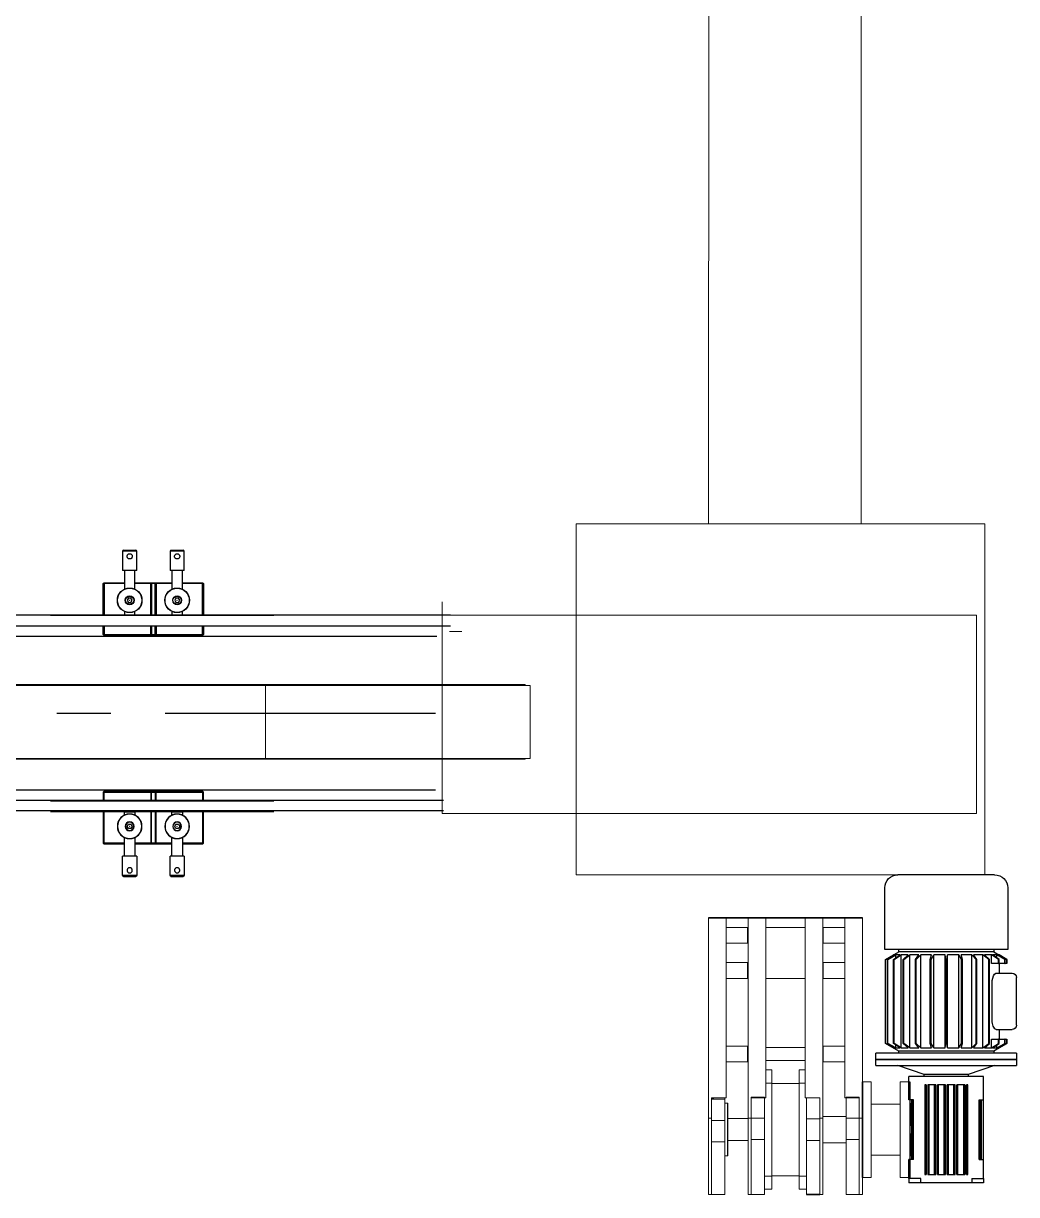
# Model space of a CAD drawing. Header units: millimetres. Extents: x -1052 to 3351, y 0 to 2015.
# Drawn here: x -195.89 to -179.17, y 1727.85 to 1747.55 of the extents above; entities that cross this region are included whole.
import ezdxf

# ---------------------------------------------------------------- set-up
doc = ezdxf.new("R2010")
doc.units = ezdxf.units.MM
doc.linetypes.add('CENTER', pattern=[2, 1.25, -0.25, 0.25, -0.25])
for name, color, linetype, lineweight in [('02___PRT_ALL_AXES', 7, 'Continuous', 18), ('175SSD-BZ-10DXF_CONTINUOUS_LINE', 7, 'Continuous', 18), ('175SSD-BZ-11DXF_CONTINUOUS_LINE', 7, 'Continuous', 18), ('85DTD-16SOLIDLINE！实线层', 7, 'Continuous', 18), ('85DTD-19SOLIDLINE！实线层', 7, 'Continuous', 18), ('85DTD-20SOLIDLINE！实线层', 7, 'Continuous', 18), ('85DTD-21SOLIDLINE！实线层', 7, 'Continuous', 18), ('AM_CL', 7, 'Continuous', 15), ('粗实线层', 7, 'Continuous', 35)]:
    doc.layers.add(name, color=color, linetype=linetype, lineweight=lineweight)
doc.layers.add('@ New Renovation', color=7, linetype='Continuous')

# ---------------------------------------------------------------- blocks, each defined once
blk = doc.blocks.new('电机_1')
blk.add_line((200.5, 94.2), (91.5, 94.2))
at = {"layer": '02___PRT_ALL_AXES', "color": 7, "linetype": 'Continuous'}
for p, q in [((91.5, 94.2), (91.5, 84.2)), ((200.5, 94.2), (200.5, 84.2)), ((91.5, 84.2), (200.5, 84.2)), ((117, 84.2), (117, 51.2)), ((175, 84.2), (175, 51.2)), ((91.5, 51.2), (200.5, 51.2)), ((91.5, 51.2), (91.5, 40.2)), ((200.5, 51.2), (200.5, 40.2))]:
    blk.add_line(p, q, dxfattribs=at)
at = {"layer": '@ New Renovation', "color": 0, "linetype": 'Continuous'}
for p, q in [((-59, 68.7), (-129, 68.7)), ((-59, -71.3), (-59, 68.7)), ((-47.8, 67.7), (-56.5, 52.7)), ((-47.8, 67.7), (-53, 58.7)), ((47.8, 67.7), (-47.8, 67.7)), ((-47.8, 67.7), (-47.8, 67.7)), ((47.8, 67.7), (-47.8, 67.7)), ((47.8, 67.7), (47.8, 67.7)), ((53, 58.7), (47.8, 67.7)), ((56.5, 52.7), (47.8, 67.7)), ((59, -81.3), (59, 78.7)), ((66, 78.7), (59, 78.7)), ((66, -81.3), (66, 78.7)), ((66, 78.7), (66, -81.3)), ((73, 78.7), (66, 78.7)), ((73, 78.7), (73, -81.3)), ((-144, -56.3), (-144, 53.7)), ((-47.8, 65.5), (-53, 57)), ((-47.8, 65.2), (-53, 56.3)), ((-52, 58.7), (-53, 58.7)), ((-47.8, 58.7), (-53, 51.3)), ((-53, 57), (-53, 58.7)), ((-47.8, 58.2), (-53, 50)), ((-49.5, 56.3), (-53, 56.3)), ((-53, 51.3), (-53, 56.3)), ((47.8, 65.5), (-47.8, 65.5)), ((-47.8, 65.2), (-47.8, 65.5)), ((47.8, 65.2), (-47.8, 65.2)), ((47.8, 58.7), (-47.8, 58.7)), ((-47.8, 58.2), (-47.8, 58.7)), ((47.8, 58.2), (-47.8, 58.2)), ((53, 57), (47.8, 65.5)), ((47.8, 65.2), (47.8, 65.5)), ((53, 56.3), (47.8, 65.2)), ((53, 51.3), (47.8, 58.7)), ((47.8, 58.2), (47.8, 58.7)), ((53, 50), (47.8, 58.2)), ((53, 56.3), (49.5, 56.3)), ((53, 58.7), (52, 58.7)), ((53, 58.7), (53, 57)), ((53, 56.3), (53, 51.3)), ((83, 23.7), (73, 53.7)), ((-56.5, 52.7), (-59, 52.7)), ((-56.5, -55.3), (-56.5, 52.7)), ((53, 50), (-53, 50)), ((-53, 42), (-53, 50)), ((-47.8, 47.9), (-53, 42)), ((-47.8, 47.1), (-53, 40.2)), ((53, 40.2), (-53, 40.2)), ((-53, 29.8), (-53, 40.2)), ((47.8, 47.9), (-47.8, 47.9)), ((-47.8, 47.1), (-47.8, 47.9)), ((47.8, 47.1), (-47.8, 47.1)), ((53, 42), (47.8, 47.9)), ((47.8, 47.1), (47.8, 47.9)), ((53, 40.2), (47.8, 47.1)), ((53, 50), (53, 42)), ((53, 40.2), (53, 29.8)), ((56.5, -55.3), (56.5, 52.7)), ((59, 52.7), (56.5, 52.7)), ((112, 41.2), (85.5, 41.2)), ((85.5, -43.8), (85.5, 41.2)), ((91.5, 40.2), (200.5, 40.2)), ((112, 36.2), (112, 41.2)), ((112, 40.2), (180, 40.2)), ((201.5, 41.2), (180, 41.2)), ((180, 36.2), (180, 41.2)), ((201.5, 41.2), (206.5, 41.2)), ((201.5, 27.7), (201.5, 41.2)), ((206.5, 33.7), (206.5, 41.2)), ((-47.8, 33.6), (-53, 29.8)), ((-47.8, 32.8), (-53, 27.6)), ((53, 27.6), (-53, 27.6)), ((-53, 15.5), (-53, 27.6)), ((47.8, 33.6), (-47.8, 33.6)), ((-47.8, 32.8), (-47.8, 33.6)), ((47.8, 32.8), (-47.8, 32.8)), ((53, 29.8), (47.8, 33.6)), ((47.8, 32.8), (47.8, 33.6)), ((53, 27.6), (47.8, 32.8)), ((53, 27.6), (53, 15.5)), ((111.9, 38.2), (115.9, 38.2)), ((111.9, 37.2), (180.1, 37.2)), ((180, 36.2), (112, 36.2)), ((141.7, 38.2), (115.9, 38.2)), ((141.7, 38.2), (143.5, 38.2)), ((143.5, 38.2), (148.5, 38.2)), ((143.5, 37.2), (143.5, 38.2)), ((148.5, 38.2), (150.3, 38.2)), ((148.5, 37.2), (148.5, 38.2)), ((176.1, 38.2), (150.3, 38.2)), ((176.1, 38.2), (180.1, 38.2)), ((206.5, 27.7), (201.5, 27.7)), ((206.5, 27.7), (206.5, 33.7)), ((206.5, -30.3), (206.5, 27.7)), ((-47.8, 17.1), (-53, 15.5)), ((-47.8, 16.1), (-53, 13)), ((47.8, 17.1), (-47.8, 17.1)), ((-47.8, 16.1), (-47.8, 17.1)), ((47.8, 16.1), (-47.8, 16.1)), ((53, 15.5), (47.8, 17.1)), ((47.8, 16.1), (47.8, 17.1)), ((53, 13), (47.8, 16.1)), ((83, -26.3), (83, 23.7)), ((85.5, 23.7), (83, 23.7)), ((95, 21.7), (95, 23.2)), ((95, 23.2), (197, 23.2)), ((95, 22.9), (197, 22.9)), ((95, 21.7), (197, 21.7)), ((95, 10.7), (95, 19.7)), ((95, 19.7), (197, 19.7)), ((95, 18.4), (197, 18.4)), ((197, 23.2), (197, 21.7)), ((197, 19.7), (197, 10.7)), ((53, 13), (-53, 13)), ((-53, 0), (-53, 13)), ((53, 0), (-53, 0)), ((-47.8, -0.8), (-53, 0)), ((53, 13), (53, 0)), ((197, 12), (95, 12)), ((197, 10.7), (95, 10.7)), ((95, -0.3), (95, 8.7)), ((197, 8.7), (95, 8.7)), ((197, 7.4), (95, 7.4)), ((197, 1), (95, 1)), ((197, 8.7), (197, -0.3)), ((-47.8, -1.8), (-53, -2.6)), ((53, -2.6), (-53, -2.6)), ((-53, -15.6), (-53, -2.6)), ((47.8, -0.8), (-47.8, -0.8)), ((-47.8, -1.8), (-47.8, -0.8)), ((47.8, -1.8), (-47.8, -1.8)), ((53, 0), (47.8, -0.8)), ((47.8, -1.8), (47.8, -0.8)), ((53, -2.6), (47.8, -1.8)), ((53, -2.6), (53, -15.6)), ((197, -0.3), (95, -0.3)), ((95, -11.3), (95, -2.3)), ((197, -2.3), (95, -2.3)), ((95, -3.6), (197, -3.6)), ((197, -10), (95, -10)), ((197, -11.3), (95, -11.3)), ((95, -22.3), (95, -13.3)), ((197, -13.3), (95, -13.3)), ((197, -2.3), (197, -11.3)), ((197, -13.3), (197, -22.3)), ((53, -15.6), (-53, -15.6)), ((-47.8, -18.7), (-53, -15.6)), ((-53, -30.2), (-53, -18.1)), ((-47.8, -19.6), (-53, -18.1)), ((47.8, -18.7), (-47.8, -18.7)), ((-47.8, -19.6), (-47.8, -18.7)), ((47.8, -19.6), (-47.8, -19.6)), ((53, -15.6), (47.8, -18.7)), ((53, -18.1), (47.8, -19.6)), ((47.8, -19.6), (47.8, -18.7)), ((53, -18.1), (53, -30.2)), ((73, -56.3), (83, -26.3)), ((83, -26.3), (85.5, -26.3)), ((197, -14.6), (95, -14.6)), ((95, -21), (197, -21)), ((95, -22.3), (197, -22.3)), ((95, -25.8), (95, -24.3)), ((197, -24.3), (95, -24.3)), ((95, -25.4), (197, -25.4)), ((197, -25.8), (95, -25.8)), ((197, -24.3), (197, -25.8)), ((53, -30.2), (-53, -30.2)), ((-47.8, -35.4), (-53, -30.2)), ((-53, -42.8), (-53, -32.4)), ((-47.8, -36.2), (-53, -32.4)), ((47.8, -35.4), (-47.8, -35.4)), ((-47.8, -36.2), (-47.8, -35.4)), ((47.8, -36.2), (-47.8, -36.2)), ((53, -30.2), (47.8, -35.4)), ((53, -32.4), (47.8, -36.2)), ((47.8, -36.2), (47.8, -35.4)), ((53, -32.4), (53, -42.8)), ((112, -38.8), (112, -43.8)), ((180, -38.8), (112, -38.8)), ((112, -39.8), (180, -39.8)), ((143.5, -39.8), (143.5, -40.8)), ((148.5, -39.8), (148.5, -40.8)), ((180, -38.8), (180, -43.8)), ((201.5, -30.3), (201.5, -43.8)), ((201.5, -30.3), (206.5, -30.3)), ((206.5, -36.3), (206.5, -30.3)), ((206.5, -43.8), (206.5, -36.3)), ((53, -42.8), (-53, -42.8)), ((-47.8, -49.7), (-53, -42.8)), ((-53, -52.6), (-53, -44.6)), ((-47.8, -50.4), (-53, -44.6)), ((-43, -52.6), (-53, -52.6)), ((-47.8, -60.8), (-53, -52.6)), ((47.8, -49.7), (-47.8, -49.7)), ((-47.8, -50.4), (-47.8, -49.7)), ((47.8, -50.4), (-47.8, -50.4)), ((-43, -60.8), (-43, -52.6)), ((43, -52.6), (43, -60.8)), ((53, -52.6), (43, -52.6)), ((53, -42.8), (47.8, -49.7)), ((53, -44.6), (47.8, -50.4)), ((47.8, -50.4), (47.8, -49.7)), ((53, -52.6), (47.8, -60.8)), ((53, -44.6), (53, -52.6)), ((112, -43.8), (85.5, -43.8)), ((112, -40.8), (143.5, -40.8)), ((180, -43.8), (112, -43.8)), ((143.5, -40.8), (148.5, -40.8)), ((148.5, -40.8), (180, -40.8)), ((201.5, -43.8), (180, -43.8)), ((201.5, -43.8), (206.5, -43.8)), ((-59, -55.3), (-56.5, -55.3)), ((-56.5, -55.3), (-47.8, -70.3)), ((-53, -58.9), (-53, -53.9)), ((-47.8, -61.3), (-53, -53.9)), ((-49.5, -58.9), (-53, -58.9)), ((-47.8, -67.8), (-53, -58.9)), ((-53, -61.3), (-53, -59.6)), ((-47.8, -68.1), (-53, -59.6)), ((-52, -61.3), (-53, -61.3)), ((-47.8, -70.3), (-53, -61.3)), ((-43, -60.8), (-47.8, -60.8)), ((-47.8, -61.3), (-47.8, -60.8)), ((-43, -61.3), (-47.8, -61.3)), ((-43, -60.8), (-43, -61.3)), ((-43, -67.8), (-43, -61.3)), ((-43, -61.3), (-32, -61.3)), ((-32, -58), (-32, -76.3)), ((22, -53.5), (-22, -53.5)), ((32, -58), (32, -76.3)), ((32, -61.3), (43, -61.3)), ((43, -61.3), (43, -60.8)), ((47.8, -60.8), (43, -60.8)), ((43, -61.3), (43, -67.8)), ((47.8, -61.3), (43, -61.3)), ((53, -53.9), (47.8, -61.3)), ((47.8, -70.3), (56.5, -55.3)), ((53, -58.9), (47.8, -67.8)), ((53, -59.6), (47.8, -68.1)), ((47.8, -61.3), (47.8, -60.8)), ((53, -61.3), (47.8, -70.3)), ((53, -58.9), (49.5, -58.9)), ((53, -61.3), (52, -61.3)), ((53, -53.9), (53, -58.9)), ((53, -59.6), (53, -61.3)), ((56.5, -55.3), (59, -55.3)), ((-129, -71.3), (-59, -71.3)), ((-43, -67.8), (-47.8, -67.8)), ((-47.8, -68.1), (-47.8, -67.8)), ((-43, -68.1), (-47.8, -68.1)), ((-43, -70.3), (-47.8, -70.3)), ((-47.8, -70.3), (-47.8, -70.3)), ((-47.8, -70.3), (-43, -70.3)), ((-43, -67.8), (-43, -68.1)), ((-43, -70.3), (-43, -68.1)), ((-43, -70.3), (-43, -70.3)), ((43, -68.1), (43, -67.8)), ((47.8, -67.8), (43, -67.8)), ((43, -68.1), (43, -70.3)), ((47.8, -68.1), (43, -68.1)), ((43, -70.3), (43, -70.3)), ((47.8, -70.3), (43, -70.3)), ((43, -70.3), (47.8, -70.3)), ((47.8, -68.1), (47.8, -67.8)), ((47.8, -70.3), (47.8, -70.3)), ((27, -81.3), (-27, -81.3)), ((59, -81.3), (66, -81.3)), ((66, -81.3), (73, -81.3))]:
    blk.add_line(p, q, dxfattribs=at)
for points in [[(-22, -53.5), (-23.8, -53.6), (-26.5, -54.1), (-28.9, -55), (-30.9, -56.2), (-31.9, -57.6), (-32, -58)], [(32, -58), (31.4, -56.7), (29.5, -55.3), (28.2, -54.7), (26.7, -54.2), (25.1, -53.8), (23.3, -53.6), (22, -53.5)]]:
    blk.add_lwpolyline(points, dxfattribs=at)
for centre, radius, start, end in [((-129, 53.7), 15, 90, 180), ((-129, -56.3), 15, 180, 270), ((-27, -76.3), 5, 180, 270), ((27, -76.3), 5, 270, 360)]:
    blk.add_arc(centre, radius, start, end, dxfattribs=at)
blk = doc.blocks.new('fhfhf_1')
blk.add_line((23419.9, 9542.7), (23434.9, 9542.7))
at = {"layer": '175SSD-BZ-10DXF_CONTINUOUS_LINE', "color": 7, "linetype": 'Continuous'}
for p, q in [((23311.9, 9542.7), (23308.4, 9542.7)), ((23308.4, 9542.7), (23308.4, 9227.7)), ((23311.9, 9542.7), (23311.9, 9480.4)), ((23356.9, 9542.7), (23353.4, 9542.7)), ((23353.4, 9542.7), (23353.4, 9227.7)), ((23356.9, 9542.7), (23356.9, 9432.7)), ((23438.4, 9542.7), (23434.9, 9542.7)), ((23438.4, 9542.7), (23438.4, 9227.7)), ((23483.4, 9542.7), (23479.9, 9542.7)), ((23479.9, 9542.7), (23479.9, 9432.7)), ((23483.4, 9542.7), (23483.4, 9227.7)), ((23380.4, 9536.6), (23371.9, 9536.6)), ((23380.4, 9536.6), (23380.4, 9521.6)), ((23419.9, 9536.6), (23411.4, 9536.6)), ((23411.4, 9521.6), (23411.4, 9536.6)), ((23380.4, 9521.6), (23371.9, 9521.6)), ((23380.4, 9521.6), (23380.4, 9415.9)), ((23380.4, 9521.2), (23411.4, 9521.2)), ((23419.9, 9521.6), (23411.4, 9521.6)), ((23411.4, 9521.6), (23411.4, 9415.9)), ((23326.9, 9498.7), (23329.9, 9498.7)), ((23329.9, 9498.7), (23329.9, 9438.7)), ((23330.4, 9498.2), (23329.9, 9498.7)), ((23330.4, 9498.2), (23330.4, 9439.2)), ((23353.4, 9481.2), (23330.4, 9481.2)), ((23464.9, 9483.7), (23438.4, 9483.7)), ((23311.9, 9455.7), (23308.4, 9455.7)), ((23353.4, 9456.2), (23330.4, 9456.2)), ((23356.9, 9455.7), (23353.4, 9455.7)), ((23434.9, 9456.7), (23434.9, 9432.7)), ((23438.4, 9455.7), (23434.9, 9455.7)), ((23464.9, 9453.7), (23438.4, 9453.7)), ((23483.4, 9455.7), (23479.9, 9455.7)), ((23311.9, 9434.3), (23311.9, 9432.7)), ((23311.9, 9432.7), (23328.4, 9432.7)), ((23326.9, 9438.7), (23329.9, 9438.7)), ((23328.4, 9432.7), (23328.4, 9227.7)), ((23330.4, 9439.2), (23329.9, 9438.7)), ((23356.9, 9432.7), (23373.4, 9432.7)), ((23373.4, 9432.7), (23373.4, 9227.7)), ((23434.9, 9432.7), (23418.4, 9432.7)), ((23418.4, 9432.7), (23418.4, 9227.7)), ((23479.9, 9432.7), (23463.4, 9432.7)), ((23463.4, 9432.7), (23463.4, 9227.7)), ((23373.4, 9415.9), (23380.4, 9415.9)), ((23380.4, 9416.2), (23411.4, 9416.2)), ((23380.4, 9415.9), (23380.4, 9400.8)), ((23411.4, 9415.9), (23418.4, 9415.9)), ((23411.4, 9400.8), (23411.4, 9415.9)), ((23373.4, 9400.8), (23380.4, 9400.8)), ((23411.4, 9400.8), (23418.4, 9400.8)), ((23328.4, 9227.7), (23308.4, 9227.7)), ((23373.4, 9227.7), (23353.4, 9227.7)), ((23438.4, 9227.7), (23418.4, 9227.7)), ((23483.4, 9227.7), (23463.4, 9227.7))]:
    blk.add_line(p, q, dxfattribs=at)
at = {"layer": '175SSD-BZ-11DXF_CONTINUOUS_LINE', "color": 7, "linetype": 'Continuous'}
for p, q in [((23311.9, 9542.7), (23326.9, 9542.7)), ((23311.9, 9542.7), (23311.9, 9434.2)), ((23326.9, 9542.7), (23326.9, 9432.7)), ((23371.9, 9542.7), (23356.9, 9542.7)), ((23356.9, 9542.7), (23356.9, 9431.7)), ((23371.9, 9542.7), (23371.9, 9431.7)), ((23419.9, 9542.7), (23419.9, 9432.7)), ((23434.9, 9542.7), (23434.9, 9432.7)), ((23479.9, 9542.7), (23464.9, 9542.7)), ((23464.9, 9542.7), (23464.9, 9431.7)), ((23479.9, 9542.7), (23479.9, 9431.7)), ((23311.9, 9482.5), (23326.9, 9482.5)), ((23356.9, 9480.1), (23371.9, 9480.1)), ((23419.9, 9481.1), (23434.9, 9481.1)), ((23464.9, 9480.1), (23479.9, 9480.1)), ((23326.9, 9458.3), (23311.9, 9458.3)), ((23371.9, 9455.7), (23356.9, 9455.7)), ((23434.9, 9456.7), (23419.9, 9456.7)), ((23479.9, 9455.7), (23464.9, 9455.7)), ((23326.9, 9434.3), (23311.9, 9434.3)), ((23313.9, 9433.5), (23311.9, 9433.5)), ((23313.9, 9434.2), (23313.9, 9432.7)), ((23313.9, 9434.2), (23326.9, 9434.2)), ((23434.9, 9432.7), (23419.9, 9432.7)), ((23371.9, 9431.7), (23356.9, 9431.7)), ((23479.9, 9431.7), (23464.9, 9431.7)), ((23352.9, 9391.7), (23328.4, 9391.7)), ((23352.9, 9391.7), (23352.9, 9373.7)), ((23353.4, 9391.2), (23352.9, 9391.7)), ((23373.4, 9390.2), (23418.4, 9390.2)), ((23438.4, 9391.2), (23438.9, 9391.7)), ((23463.4, 9391.7), (23438.9, 9391.7)), ((23438.9, 9373.7), (23438.9, 9391.7)), ((23352.9, 9373.7), (23328.4, 9373.7)), ((23353.4, 9374.2), (23352.9, 9373.7)), ((23373.4, 9375.2), (23418.4, 9375.2)), ((23438.4, 9374.2), (23438.9, 9373.7)), ((23463.4, 9373.7), (23438.9, 9373.7)), ((23328.4, 9296.7), (23352.9, 9296.7)), ((23352.9, 9296.7), (23352.9, 9278.7)), ((23353.4, 9296.2), (23352.9, 9296.7)), ((23418.4, 9296.7), (23373.4, 9296.7)), ((23438.4, 9296.2), (23438.9, 9296.7)), ((23438.9, 9278.7), (23438.9, 9296.7)), ((23438.9, 9296.7), (23463.4, 9296.7)), ((23328.4, 9278.7), (23352.9, 9278.7)), ((23353.4, 9279.2), (23352.9, 9278.7)), ((23438.4, 9279.2), (23438.9, 9278.7)), ((23438.9, 9278.7), (23463.4, 9278.7)), ((23328.4, 9256.7), (23352.9, 9256.7)), ((23352.9, 9256.7), (23352.9, 9238.7)), ((23353.4, 9256.2), (23352.9, 9256.7)), ((23438.4, 9256.2), (23438.9, 9256.7)), ((23438.9, 9238.7), (23438.9, 9256.7)), ((23438.9, 9256.7), (23463.4, 9256.7)), ((23328.4, 9238.7), (23352.9, 9238.7)), ((23353.4, 9239.2), (23352.9, 9238.7)), ((23373.4, 9238.7), (23418.4, 9238.7)), ((23438.4, 9239.2), (23438.9, 9238.7)), ((23438.9, 9238.7), (23463.4, 9238.7))]:
    blk.add_line(p, q, dxfattribs=at)
at = {"layer": '@ New Renovation', "color": 0}
blk.add_line((23308.4, 9227.7), (23483.4, 9227.7), dxfattribs=at)
at = {"rotation": 90}
blk.add_blockref('电机_1', (23577.6, 9322.9), dxfattribs=at)
blk = doc.blocks.new('*X862')
at = {"color": 3}
blk.add_line((-1543.6, 270), (-1543.6, 445), dxfattribs=at)
at = {"rotation": 90}
blk.add_blockref('fhfhf_1', (7684.1, -23038.4), dxfattribs=at)
blk = doc.blocks.new('*X861')
at = {"layer": '粗实线层'}
blk.add_blockref('*X862', (1817.1, -266.5), dxfattribs=at)
blk = doc.blocks.new('*X870')
at = {"layer": '85DTD-16SOLIDLINE！实线层', "color": 7, "linetype": 'Continuous'}
for p, q in [((-4578.1, -1295.7), (-4577.1, -1295.7)), ((-4577.1, -1610.7), (-4577.1, -1295.7)), ((-4578.1, -1493.1), (-4577.1, -1493.1)), ((-4578.1, -1610.7), (-4577.1, -1610.7))]:
    blk.add_line(p, q, dxfattribs=at)
at = {"layer": '85DTD-19SOLIDLINE！实线层', "color": 7, "linetype": 'Continuous'}
for p, q in [((-4662.1, -1295.7), (-4661.1, -1295.7)), ((-4662.1, -1295.7), (-4662.1, -1610.7)), ((-4662.1, -1493.1), (-4661.1, -1493.1)), ((-4662.1, -1610.7), (-4661.1, -1610.7))]:
    blk.add_line(p, q, dxfattribs=at)
at = {"layer": '85DTD-20SOLIDLINE！实线层', "color": 7, "linetype": 'Continuous'}
for p, q in [((-4661.1, -1616.2), (-4661.1, -645.7)), ((-4578.1, -1616.2), (-4578.1, -645.7)), ((-4661.1, -1315.3), (-4578.1, -1315.3)), ((-4661.1, -1616.2), (-4578.1, -1616.2))]:
    blk.add_line(p, q, dxfattribs=at)
at = {"layer": '85DTD-21SOLIDLINE！实线层', "color": 7, "linetype": 'Continuous'}
for p, q in [((-4662.1, -1295.7), (-4662.1, -645.7)), ((-4577.1, -645.7), (-4577.1, -1295.7)), ((-4662.1, -1295.7), (-4661.1, -1295.7)), ((-4578.1, -1295.7), (-4577.1, -1295.7))]:
    blk.add_line(p, q, dxfattribs=at)
blk = doc.blocks.new('hlzfst_1')
at = {"color": 7, "linetype": 'Continuous', "lineweight": 25}
for p, q in [((208191.1, 14582.2), (208191.1, 14560.2)), ((208199.1, 14582.2), (208191.1, 14582.2)), ((208192.1, 14583.2), (208199.1, 14583.2)), ((208199.1, 14583.2), (208206.1, 14583.2)), ((208207.1, 14582.2), (208199.1, 14582.2)), ((208207.1, 14560.2), (208207.1, 14582.2)), ((208207.1, 14560.2), (208191.1, 14560.2)), ((208193.1, 14560.2), (208193.1, 14538.9)), ((208205.1, 14538.9), (208205.1, 14560.2)), ((208169.1, 14545.2), (208170.1, 14546.2)), ((208170.1, 14545.2), (208169.1, 14545.2)), ((208169.1, 14509.2), (208169.1, 14545.2)), ((208170.1, 14545.2), (208170.1, 14546.2)), ((208170.1, 14546.2), (208193.1, 14546.2)), ((208193.1, 14545.2), (208170.1, 14545.2)), ((208170.1, 14545.2), (208170.1, 14509.2)), ((208205.1, 14546.2), (208228.1, 14546.2)), ((208228.1, 14545.2), (208205.1, 14545.2)), ((208228.1, 14546.2), (208228.1, 14545.2)), ((208228.1, 14546.2), (208229.1, 14545.2)), ((208229.1, 14545.2), (208228.1, 14545.2)), ((208228.1, 14509.2), (208228.1, 14545.2)), ((208229.1, 14545.2), (208229.1, 14509.2)), ((208197.7, 14528.7), (208196.3, 14526.2)), ((208196.3, 14526.2), (208197.7, 14523.7)), ((208200.6, 14528.7), (208197.7, 14528.7)), ((208197.7, 14523.7), (208200.6, 14523.7)), ((208202, 14526.2), (208200.6, 14528.7)), ((208200.6, 14523.7), (208202, 14526.2)), ((208109.1, 14509.2), (208309.1, 14509.2)), ((208193.1, 14513.6), (208193.1, 14509.7)), ((208193.1, 14509.7), (208193.6, 14509.2)), ((208193.1, 14509.7), (208205.1, 14509.7)), ((208204.6, 14509.2), (208205.1, 14509.7)), ((208205.1, 14509.7), (208205.1, 14513.6)), ((208109.1, 14497.2), (208309.1, 14497.2)), ((208109.1, 14496.7), (208109.1, 14497.2)), ((208309.1, 14496.7), (208109.1, 14496.7)), ((208169.1, 14487.2), (208169.1, 14496.7)), ((208170.1, 14496.7), (208170.1, 14487.2)), ((208228.1, 14487.2), (208228.1, 14496.7)), ((208229.1, 14496.7), (208229.1, 14487.2)), ((208309.1, 14497.2), (208309.1, 14496.7)), ((208170.1, 14487.2), (208169.1, 14487.2)), ((208170.1, 14486.2), (208169.1, 14487.2)), ((208170.1, 14487.2), (208228.1, 14487.2)), ((208170.1, 14486.2), (208170.1, 14487.2)), ((208228.1, 14486.2), (208170.1, 14486.2)), ((208229.1, 14487.2), (208228.1, 14487.2)), ((208228.1, 14487.2), (208228.1, 14486.2)), ((208229.1, 14487.2), (208228.1, 14486.2))]:
    blk.add_line(p, q, dxfattribs=at)
at = {"color": 7, "linetype": 'Continuous'}
for p, q in [((208199.1, 14583.2), (208199.1, 14583.5)), ((208199.1, 14583.2), (208199.2, 14583.2)), ((208199.1, 14526.2), (208199, 14526.2)), ((208199.1, 14526.2), (208199.1, 14526.5)), ((208199.1, 14526.2), (208199.2, 14526.2)), ((208199.1, 14526.2), (208199.1, 14526))]:
    blk.add_line(p, q, dxfattribs=at)
at = {"color": 7, "linetype": 'Continuous', "lineweight": 25}
for radius in [14, 13.8, 5, 4.75]:
    blk.add_circle((208199.1, 14526.2), radius, dxfattribs=at)
for centre, start, end in [((208192.1, 14582.2), 90, 180), ((208206.1, 14582.2), 0, 90)]:
    blk.add_arc(centre, 1, start, end, dxfattribs=at)
blk.add_open_spline([(208202.1, 14576.2), (208202.1, 14576.5), (208202, 14577.2), (208201.6, 14578.1), (208200.8, 14578.8), (208199.9, 14579.2), (208198.9, 14579.3), (208197.9, 14579), (208197.1, 14578.5), (208196.5, 14577.7), (208196.1, 14576.8), (208196.1, 14575.8), (208196.4, 14574.8), (208197, 14574), (208197.8, 14573.5), (208198.8, 14573.2), (208199.8, 14573.2), (208200.7, 14573.6), (208201.5, 14574.3), (208202, 14575.2), (208202.1, 14575.9), (208202.1, 14576.2)], degree=3, knots=[0, 0, 0, 0, 0.961468, 1.921225, 2.924529, 3.961301, 4.952976, 5.895945, 6.853098, 7.866296, 8.9012, 9.878686, 10.810348, 11.777361, 12.805394, 13.829176, 14.79329, 15.734367, 16.715332, 17.747811, 18.824227, 18.824227, 18.824227, 18.824227], dxfattribs=at)
at = {"color": 7, "linetype": 'Continuous'}
for p in [(208199.1, 14583.2), (208199.1, 14526.2), (208199.1, 14526.2)]:
    blk.add_point(p, dxfattribs=at)
blk = doc.blocks.new('1111')
at = {"color": 4, "lineweight": 15}
for points in [[(743751.9, 32819.1), (743751.9, 32779.6)], [(743760.3, 32785.3), (743774.4, 32785.3)]]:
    blk.add_lwpolyline(points, dxfattribs=at)
at = {"layer": '@ New Renovation', "color": 0}
for p, q in [((743761.6, 32803.7), (742420.3, 32803.7)), ((743761.6, 32791.2), (742420.3, 32791.2)), ((743746, 32779.6), (742847.3, 32779.6)), ((743744.5, 32604.6), (742847.3, 32604.6)), ((743753.5, 32593.1), (742420.3, 32593.1)), ((743753.5, 32581.1), (742420.3, 32581.1))]:
    blk.add_line(p, q, dxfattribs=at)
at = {"layer": '@ New Renovation', "color": 0, "linetype": 'CENTER', "ltscale": 246.176804}
blk.add_line((743744.5, 32692.1), (742847.3, 32692.1), dxfattribs=at)
for p in [(535197.4, 18294.5), (535251.4, 18294.5)]:
    blk.add_blockref('hlzfst_1', p)
at = {"xscale": -1, "rotation": 180}
for p in [(535197.4, 47089.8), (535251.4, 47089.8)]:
    blk.add_blockref('hlzfst_1', p, dxfattribs=at)
at = {"layer": '@ New Renovation', "color": 0, "xscale": -1.000000000000001, "rotation": 90}
blk.add_blockref('*X870', (742235.8, 28062.8), dxfattribs=at)

msp = doc.modelspace()

# ---------------------------------------------------------------- linework, layer by layer
at = {"layer": 'AM_CL', "color": 4}
for p, q in [((-184.3485, 1762.9404), (-184.3564, 1739.1327)), ((-181.7895, 1762.9404), (-181.7895, 1739.1327))]:
    msp.add_line(p, q, dxfattribs=at)
at = {"layer": 'AM_CL'}
msp.add_lwpolyline([(-186.5876, 1739.1327), (-179.7097, 1739.1327), (-179.7097, 1733.2294), (-186.5876, 1733.2294)], close=True, dxfattribs=at)
at = {"layer": 'AM_CL', "color": 4}
msp.add_lwpolyline([(-188.8437, 1737.5951), (-179.8514, 1737.5951), (-179.8514, 1734.2577), (-188.8437, 1734.2577)], close=True, dxfattribs=at)

# ---------------------------------------------------------------- block references
at = {"layer": 'AM_CL', "xscale": 0.01479181789831161, "yscale": 0.01479181789831161, "zscale": 0.01479181789831161}
msp.add_blockref('1111', (-11190.2858, 1252.3689), dxfattribs=at)
at = {"layer": '粗实线层', "xscale": -0.01479181789831161, "yscale": 0.01479181789831161, "zscale": 0.01479181789831161, "rotation": 270}
msp.add_blockref('*X861', (-184.4098, 1728.4612), dxfattribs=at)

doc.saveas('drawing.dxf')
